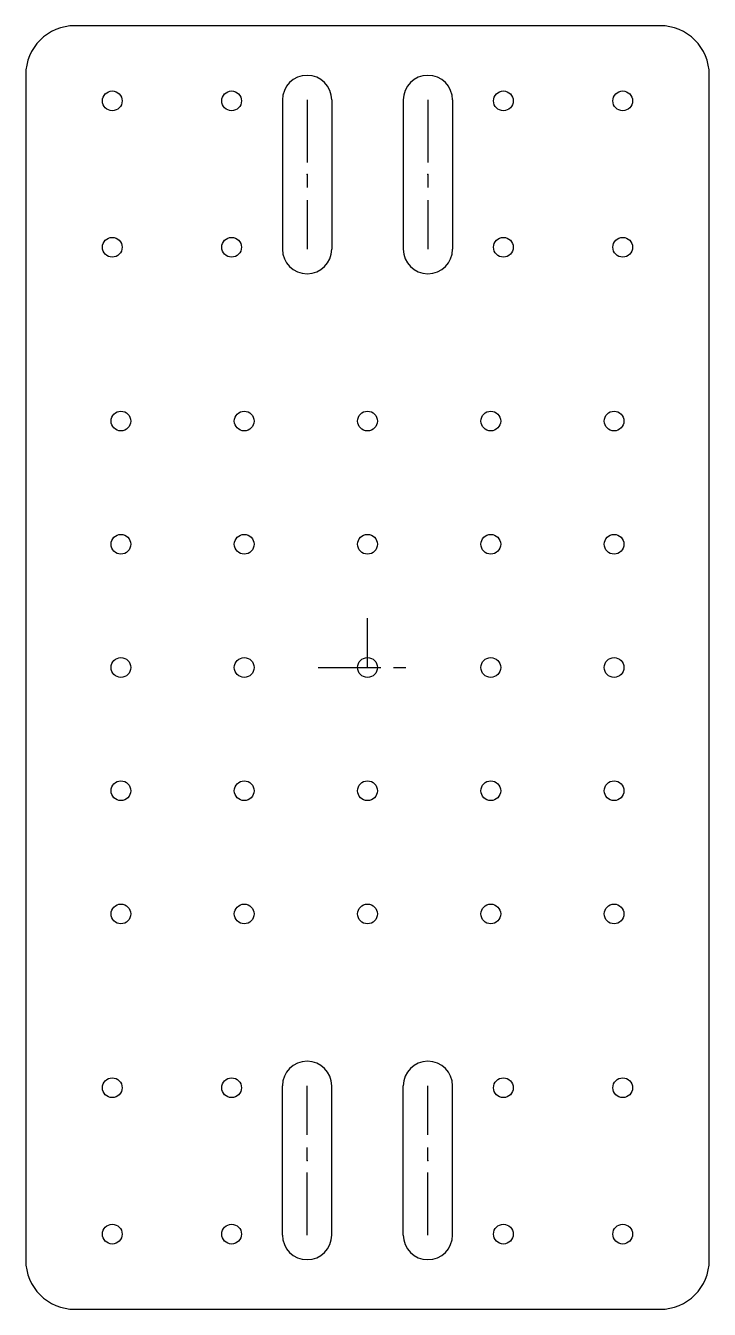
# Model space of a CAD drawing. Header units: millimetres. Extents: x -69 to 69, y -130 to 130.
import ezdxf

# ---------------------------------------------------------------- set-up
doc = ezdxf.new("R2010")
doc.units = ezdxf.units.MM
doc.header["$PDSIZE"] = -1
doc.linetypes.add('CENTERX2', pattern=[20.32, 12.7, -2.54, 2.54, -2.54])

msp = doc.modelspace()

# ---------------------------------------------------------------- linework, layer by layer
at = {"color": 7, "linetype": 'Continuous'}
for p, q in [((59.3, 130.2), (-59.3, 130.2)), ((-69.3, 120.2), (-69.3, -120.2)), ((69.3, -120.2), (69.3, 120.2)), ((-17.25, 115.125), (-17.25, 84.875)), ((-7.25, 115.125), (-7.25, 84.875)), ((7.25, 115.125), (7.25, 84.875)), ((17.25, 115.125), (17.25, 84.875)), ((-17.25, -115.125), (-17.25, -84.875)), ((-7.25, -115.125), (-7.25, -84.875)), ((7.25, -115.125), (7.25, -84.875)), ((17.25, -115.125), (17.25, -84.875)), ((-59.3, -130.2), (59.3, -130.2))]:
    msp.add_line(p, q, dxfattribs=at)
at = {"color": 7, "linetype": 'CENTERX2'}
for p, q in [((-12.25, 115.125), (-12.25, 84.875)), ((12.25, 115.125), (12.25, 84.875)), ((0, 0), (0, 10)), ((-10, 0), (10, 0)), ((-12.25, -115.125), (-12.25, -84.875)), ((12.25, -115.125), (12.25, -84.875))]:
    msp.add_line(p, q, dxfattribs=at)
at = {"color": 7, "linetype": 'Continuous'}
for centre in [(-51.75, 114.95), (-27.55, 114.95), (27.55, 114.95), (51.75, 114.95), (-51.75, 85.25), (-27.55, 85.25), (27.55, 85.25), (51.75, 85.25), (-50, 50), (-25, 50), (0, 50), (25, 50), (50, 50), (-50, 25), (-25, 25), (0, 25), (25, 25), (50, 25), (-50, 0), (-25, 0), (0, 0), (25, 0), (50, 0), (-50, -25), (-25, -25), (0, -25), (25, -25), (50, -25), (-50, -50), (-25, -50), (0, -50), (25, -50), (50, -50), (-51.75, -85.25), (-27.55, -85.25), (27.55, -85.25), (51.75, -85.25), (-51.75, -114.95), (-27.55, -114.95), (27.55, -114.95), (51.75, -114.95)]:
    msp.add_circle(centre, 2, dxfattribs=at)
for centre, radius, start, end in [((-59.3, 120.2), 10, 90, 180), ((59.3, 120.2), 10, 0, 90), ((-12.25, 115.125), 5, 0, 180), ((12.25, 115.125), 5, 0, 180), ((-12.25, 84.875), 5, 180, 0), ((12.25, 84.875), 5, 180, 0), ((-12.25, -84.875), 5, 0, 180), ((12.25, -84.875), 5, 0, 180), ((-12.25, -115.125), 5, 180, 0), ((12.25, -115.125), 5, 180, 0), ((-59.3, -120.2), 10, 180, 270), ((59.3, -120.2), 10, 270, 0)]:
    msp.add_arc(centre, radius, start, end, dxfattribs=at)
for p in [(-12.25, 100), (12.25, 100), (-12.25, -100), (12.25, -100)]:
    msp.add_point(p, dxfattribs=at)

doc.saveas('drawing.dxf')
